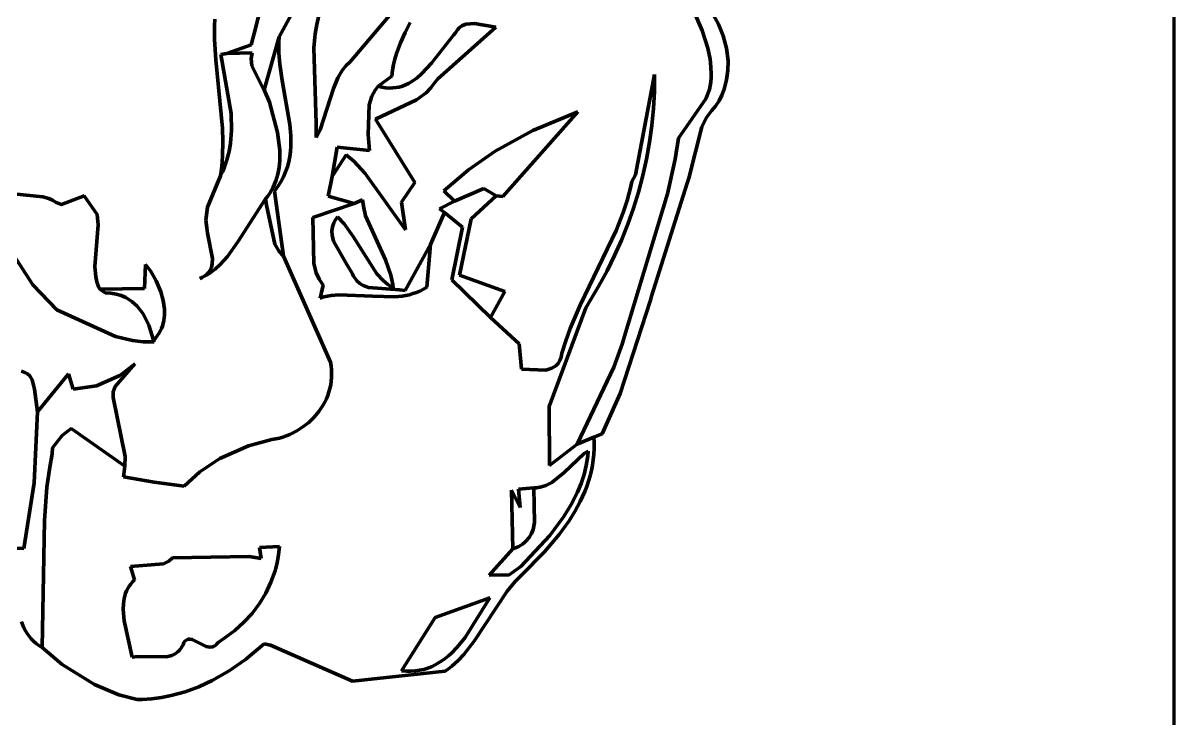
# Model space of a CAD drawing. Header units: millimetres. Extents: x 0 to 8.3, y 0 to 12.4.
# Drawn here: x 6.559 to 8.333, y 10.563 to 11.635 of the extents above; entities that cross this region are included whole.
import ezdxf

# ---------------------------------------------------------------- set-up
doc = ezdxf.new("R2010")
doc.units = ezdxf.units.MM
for name, color, linetype, lineweight in [('color#131313ff', 7, 'CONTINUOUS', 100), ('color#7c7c7cff', 7, 'CONTINUOUS', 100), ('color#c5c5c5ff', 7, 'CONTINUOUS', 100), ('color#ffffffff', 7, 'CONTINUOUS', 100)]:
    doc.layers.add(name, color=color, linetype=linetype, lineweight=lineweight)

msp = doc.modelspace()

# ---------------------------------------------------------------- linework, layer by layer
at = {"layer": 'color#131313ff'}
for p, q in [((7.0634, 11.5756), (7.1986, 11.7341)), ((6.9544, 11.6138), (6.9995, 11.697)), ((7.0154, 11.6468), (7.0121, 11.6327)), ((7.0121, 11.6327), (7.0097, 11.6184)), ((7.1482, 11.6205), (7.1411, 11.6046)), ((7.1563, 11.636), (7.1482, 11.6205)), ((6.9537, 11.5972), (6.9538, 11.6056)), ((6.9538, 11.6056), (6.9544, 11.6138)), ((7.0097, 11.6184), (7.0078, 11.5969)), ((7.1411, 11.6046), (7.1379, 11.5964)), ((6.8643, 11.5868), (6.8738, 11.5882)), ((6.88, 11.4958), (6.8643, 11.5868)), ((6.8738, 11.5882), (6.9125, 11.5892)), ((6.9125, 11.5892), (6.9111, 11.5805)), ((6.9539, 11.5889), (6.9537, 11.5972)), ((6.9552, 11.572), (6.9539, 11.5889)), ((7.0078, 11.5969), (7.0114, 11.4804)), ((7.1351, 11.5881), (7.1326, 11.5797)), ((7.1379, 11.5964), (7.1351, 11.5881)), ((6.9111, 11.5805), (6.912, 11.5694)), ((6.912, 11.5694), (6.9361, 11.5211)), ((6.959, 11.5465), (6.9552, 11.572)), ((7.0513, 11.5621), (7.0569, 11.5691)), ((7.0569, 11.5691), (7.0634, 11.5756)), ((7.1306, 11.5711), (7.1289, 11.5623)), ((7.1326, 11.5797), (7.1306, 11.5711)), ((7.0379, 11.5345), (7.0446, 11.5508)), ((7.0446, 11.5508), (7.0513, 11.5621)), ((7.1277, 11.5533), (7.1066, 11.5379)), ((7.1289, 11.5623), (7.1277, 11.5533)), ((7.5036, 11.4013), (7.5327, 11.5559)), ((7.5327, 11.5559), (7.5325, 11.5297)), ((6.9706, 11.4786), (6.959, 11.5465)), ((7.0176, 11.4704), (7.0379, 11.5345)), ((7.1021, 11.5319), (7.097, 11.5225)), ((7.1066, 11.5379), (7.1021, 11.5319)), ((6.9361, 11.5211), (6.9395, 11.5135)), ((6.9395, 11.5135), (6.9517, 11.4667)), ((7.097, 11.5225), (7.0927, 11.5093)), ((7.5325, 11.5297), (7.5312, 11.5035)), ((6.8807, 11.4695), (6.88, 11.4958)), ((7.0927, 11.5093), (7.0914, 11.4634)), ((7.5312, 11.5035), (7.5287, 11.4774)), ((6.972, 11.4619), (6.9706, 11.4786)), ((7.0114, 11.4804), (7.0112, 11.4586)), ((7.5287, 11.4774), (7.5251, 11.4514)), ((6.8791, 11.45), (6.8807, 11.4695)), ((6.9517, 11.4667), (6.9551, 11.4395)), ((6.9722, 11.4537), (6.972, 11.4619)), ((7.0112, 11.4586), (7.0176, 11.4704)), ((7.0914, 11.4634), (7.0933, 11.4387)), ((6.877, 11.4372), (6.8791, 11.45)), ((6.9715, 11.4374), (6.9721, 11.4455)), ((6.9721, 11.4455), (6.9722, 11.4537)), ((7.0434, 11.4439), (7.0357, 11.399)), ((7.0933, 11.4387), (7.0434, 11.4439)), ((7.5251, 11.4514), (7.5205, 11.4257)), ((6.8695, 11.412), (6.8738, 11.4245)), ((6.8738, 11.4245), (6.877, 11.4372)), ((6.9551, 11.4395), (6.9551, 11.4233)), ((6.9689, 11.4215), (6.9705, 11.4294)), ((6.9705, 11.4294), (6.9715, 11.4374)), ((7.5205, 11.4257), (7.5148, 11.4001)), ((6.8669, 11.4059), (6.8695, 11.412)), ((6.9541, 11.4127), (6.9522, 11.4023)), ((6.9551, 11.4233), (6.9541, 11.4127)), ((6.9642, 11.4059), (6.9669, 11.4136)), ((6.9669, 11.4136), (6.9689, 11.4215)), ((6.844, 11.3514), (6.864, 11.3998)), ((6.864, 11.3998), (6.8669, 11.4059)), ((6.9492, 11.3922), (6.9451, 11.3825)), ((6.9522, 11.4023), (6.9492, 11.3922)), ((6.9522, 11.3834), (6.9569, 11.3907)), ((6.9569, 11.3907), (6.9609, 11.3983)), ((6.9609, 11.3983), (6.9642, 11.4059)), ((7.0357, 11.399), (7.0297, 11.3683)), ((7.4955, 11.3812), (7.4975, 11.391)), ((7.4975, 11.391), (7.5036, 11.4013)), ((7.5148, 11.4001), (7.508, 11.3748)), ((6.5445, 11.3719), (6.5897, 11.3674)), ((6.9398, 11.3732), (6.9367, 11.3687)), ((6.9426, 11.3778), (6.9398, 11.3732)), ((6.9451, 11.3825), (6.9426, 11.3778)), ((6.9468, 11.3761), (6.9522, 11.3834)), ((6.9608, 11.2759), (6.9468, 11.3761)), ((7.4905, 11.362), (7.4931, 11.3715)), ((7.4931, 11.3715), (7.4955, 11.3812)), ((7.508, 11.3748), (7.5002, 11.3498)), ((6.5897, 11.3674), (6.5991, 11.3649)), ((6.5991, 11.3649), (6.605, 11.3623)), ((6.605, 11.3623), (6.6106, 11.3587)), ((6.6106, 11.3587), (6.6187, 11.3558)), ((6.6187, 11.3558), (6.6535, 11.3688)), ((6.6535, 11.3688), (6.6735, 11.3402)), ((6.9332, 11.3643), (6.8907, 11.2983)), ((6.9367, 11.3687), (6.9332, 11.3643)), ((7.0699, 11.3574), (7.0061, 11.3354)), ((7.0297, 11.3683), (7.0699, 11.3574)), ((7.4845, 11.3432), (7.4905, 11.362)), ((6.6735, 11.3402), (6.6751, 11.3243)), ((6.8413, 11.3316), (6.844, 11.3514)), ((7.0061, 11.3354), (7.0075, 11.2647)), ((7.1874, 11.2941), (7.2088, 11.3432)), ((7.2088, 11.3432), (7.2367, 11.3208)), ((7.4738, 11.3157), (7.4845, 11.3432)), ((7.5002, 11.3498), (7.4915, 11.3251)), ((6.5745, 11.2319), (6.5102, 11.3312)), ((6.6751, 11.3243), (6.6702, 11.2599)), ((6.8429, 11.3199), (6.8413, 11.3316)), ((6.8435, 11.3114), (6.8429, 11.3199)), ((7.2367, 11.3208), (7.2204, 11.2395)), ((7.4915, 11.3251), (7.4817, 11.3008)), ((6.8513, 11.2725), (6.8435, 11.3114)), ((7.418, 11.2005), (7.4738, 11.3157)), ((7.4817, 11.3008), (7.4711, 11.2769)), ((6.8907, 11.2983), (6.8745, 11.2755)), ((7.1819, 11.2281), (7.1874, 11.2941)), ((6.8511, 11.2641), (6.8513, 11.2725)), ((6.8745, 11.2755), (6.8635, 11.2633)), ((7.0331, 11.1129), (6.9608, 11.2759)), ((7.0075, 11.2647), (7.0112, 11.2506)), ((7.4711, 11.2769), (7.4595, 11.2534)), ((6.6702, 11.2599), (6.6715, 11.2443)), ((6.8421, 11.2467), (6.8372, 11.244)), ((6.8388, 11.2452), (6.8415, 11.2472)), ((6.8415, 11.2472), (6.8438, 11.2494)), ((6.8467, 11.2496), (6.8421, 11.2467)), ((6.8438, 11.2494), (6.8458, 11.2516)), ((6.8458, 11.2516), (6.8475, 11.2539)), ((6.8555, 11.256), (6.8467, 11.2496)), ((6.8475, 11.2539), (6.8498, 11.2588)), ((6.8498, 11.2588), (6.8511, 11.2641)), ((6.8635, 11.2633), (6.8555, 11.256)), ((7.0112, 11.2506), (7.0157, 11.2406)), ((7.4595, 11.2534), (7.447, 11.2303)), ((6.6114, 11.1934), (6.5745, 11.2319)), ((6.6715, 11.2443), (6.6733, 11.2366)), ((6.6733, 11.2366), (6.676, 11.229)), ((6.676, 11.229), (6.6777, 11.2252)), ((6.8372, 11.244), (6.8321, 11.2416)), ((6.8321, 11.2416), (6.8357, 11.2434)), ((6.8357, 11.2434), (6.8388, 11.2452)), ((7.0157, 11.2406), (7.0198, 11.2343)), ((7.0222, 11.2312), (7.0175, 11.2116)), ((7.0198, 11.2343), (7.0222, 11.2312)), ((7.2204, 11.2395), (7.2799, 11.1816)), ((7.447, 11.2303), (7.4336, 11.2078)), ((6.6777, 11.2252), (6.6861, 11.2197)), ((6.6861, 11.2197), (6.695, 11.2191)), ((6.695, 11.2191), (6.7032, 11.2176)), ((6.7032, 11.2176), (6.7108, 11.2153)), ((6.7108, 11.2153), (6.7178, 11.2122)), ((6.7178, 11.2122), (6.7272, 11.2063)), ((7.0175, 11.2116), (7.0231, 11.2132)), ((7.0231, 11.2132), (7.0345, 11.2155)), ((7.0345, 11.2155), (7.046, 11.2167)), ((7.046, 11.2167), (7.0981, 11.2145)), ((7.0981, 11.2145), (7.1325, 11.2136)), ((7.1325, 11.2136), (7.1437, 11.2146)), ((7.1437, 11.2146), (7.1549, 11.2167)), ((7.1549, 11.2167), (7.1604, 11.2183)), ((7.1604, 11.2183), (7.1658, 11.2201)), ((7.1658, 11.2201), (7.1712, 11.2224)), ((7.1712, 11.2224), (7.1766, 11.225)), ((7.1766, 11.225), (7.1819, 11.2281)), ((6.7272, 11.2063), (6.7354, 11.199)), ((6.7354, 11.199), (6.7446, 11.1873)), ((7.4266, 11.1967), (7.3701, 11.0444)), ((7.4025, 11.1644), (7.418, 11.2005)), ((7.4336, 11.2078), (7.4266, 11.1967)), ((6.7017, 11.1524), (6.6114, 11.1934)), ((6.7446, 11.1873), (6.7534, 11.17)), ((7.2799, 11.1816), (7.3243, 11.1409)), ((6.7534, 11.17), (6.7605, 11.1465)), ((7.3958, 11.1458), (7.4025, 11.1644)), ((6.7283, 11.146), (6.7017, 11.1524)), ((6.7447, 11.1441), (6.7283, 11.146)), ((6.7614, 11.1439), (6.7447, 11.1441)), ((6.7605, 11.1465), (6.7614, 11.1439)), ((7.3243, 11.1409), (7.3276, 11.1021)), ((7.3901, 11.1269), (7.3958, 11.1458)), ((7.3888, 11.1206), (7.3895, 11.1236)), ((7.3895, 11.1236), (7.3901, 11.1269)), ((7.0342, 11.1069), (7.0331, 11.1129)), ((7.0348, 11.101), (7.0342, 11.1069)), ((7.3745, 11.1035), (7.3806, 11.1074)), ((7.3806, 11.1074), (7.384, 11.1109)), ((7.384, 11.1109), (7.3867, 11.1153)), ((7.3867, 11.1153), (7.3888, 11.1206)), ((6.5569, 11.0987), (6.5597, 11.098)), ((6.5597, 11.098), (6.5622, 11.0971)), ((6.5622, 11.0971), (6.5665, 11.0946)), ((6.5665, 11.0946), (6.5699, 11.0915)), ((6.5699, 11.0915), (6.5736, 11.0857)), ((7.0345, 11.0836), (7.035, 11.0893)), ((7.0351, 11.0951), (7.0348, 11.101)), ((7.035, 11.0893), (7.0351, 11.0951)), ((7.3276, 11.1021), (7.365, 11.1005)), ((7.365, 11.1005), (7.3745, 11.1035)), ((6.5736, 11.0857), (6.5773, 11.0714)), ((6.5773, 11.0714), (6.5818, 11.0362)), ((7.0309, 11.0669), (7.0324, 11.0724)), ((7.0324, 11.0724), (7.0336, 11.0779)), ((7.0336, 11.0779), (7.0345, 11.0836)), ((7.0244, 11.0512), (7.0269, 11.0563)), ((7.0269, 11.0563), (7.029, 11.0615)), ((7.029, 11.0615), (7.0309, 11.0669)), ((6.5818, 11.0362), (6.5765, 10.9268)), ((7.0081, 11.0281), (7.0154, 11.0368)), ((7.0154, 11.0368), (7.0217, 11.0463)), ((7.0217, 11.0463), (7.0244, 11.0512)), ((7.3701, 11.0444), (7.371, 10.9535)), ((6.9909, 11.013), (6.9999, 11.0201)), ((6.9999, 11.0201), (7.0081, 11.0281)), ((6.6051, 10.9808), (6.6195, 10.9998)), ((6.6195, 10.9998), (6.6338, 11.0105)), ((6.6338, 11.0105), (6.7161, 10.9526)), ((6.9601, 10.9975), (6.9709, 11.0016)), ((6.9709, 11.0016), (6.9812, 11.0068)), ((6.9812, 11.0068), (6.9909, 11.013)), ((6.6045, 10.9714), (6.6051, 10.9808)), ((6.8628, 10.9645), (6.9068, 10.9838)), ((6.9068, 10.9838), (6.9431, 10.9937)), ((6.9431, 10.9937), (6.9489, 10.9946)), ((6.9489, 10.9946), (6.9545, 10.9959)), ((6.9545, 10.9959), (6.9601, 10.9975)), ((7.371, 10.9535), (7.4133, 10.9866)), ((7.4133, 10.9866), (7.4393, 10.9973)), ((7.4393, 10.9973), (7.4398, 10.9885)), ((7.4398, 10.9885), (7.4398, 10.9797)), ((6.6006, 10.9511), (6.6045, 10.9714)), ((6.8317, 10.9439), (6.8628, 10.9645)), ((7.4245, 10.9719), (7.3934, 10.9428)), ((7.4307, 10.9755), (7.4245, 10.9719)), ((7.4276, 10.9538), (7.4299, 10.9682)), ((7.4299, 10.9682), (7.4307, 10.9755)), ((7.4393, 10.9711), (7.4384, 10.9625)), ((7.4398, 10.9797), (7.4393, 10.9711)), ((6.5963, 10.9204), (6.6006, 10.9511)), ((6.7161, 10.9526), (6.7145, 10.9362)), ((7.4241, 10.9397), (7.4276, 10.9538)), ((7.4355, 10.9457), (7.4334, 10.9375)), ((7.4371, 10.9541), (7.4355, 10.9457)), ((7.4384, 10.9625), (7.4371, 10.9541)), ((6.7145, 10.9362), (6.7617, 10.9282)), ((6.7617, 10.9282), (6.8079, 10.922)), ((6.8079, 10.922), (6.8317, 10.9439)), ((7.3934, 10.9428), (7.3746, 10.9273)), ((7.4197, 10.9261), (7.4241, 10.9397)), ((7.431, 10.9294), (7.4283, 10.9214)), ((7.4334, 10.9375), (7.431, 10.9294)), ((6.5765, 10.9268), (6.5605, 10.8257)), ((6.5924, 10.869), (6.5963, 10.9204)), ((7.3256, 10.8888), (7.3124, 10.9158)), ((7.3124, 10.9158), (7.3143, 10.8251)), ((7.3468, 10.9194), (7.3232, 10.9174)), ((7.3232, 10.9174), (7.3256, 10.8888)), ((7.3508, 10.9195), (7.3468, 10.9194)), ((7.3584, 10.9207), (7.3508, 10.9195)), ((7.3653, 10.9227), (7.3584, 10.9207)), ((7.3746, 10.9273), (7.3653, 10.9227)), ((7.4045, 10.8934), (7.4142, 10.9127)), ((7.4142, 10.9127), (7.4197, 10.9261)), ((7.4252, 10.9135), (7.4182, 10.898)), ((7.4283, 10.9214), (7.4252, 10.9135)), ((7.3931, 10.8749), (7.4045, 10.8934)), ((7.4182, 10.898), (7.4101, 10.8829)), ((7.3713, 10.8457), (7.3931, 10.8749)), ((7.4101, 10.8829), (7.401, 10.8683)), ((6.5887, 10.6732), (6.5924, 10.869)), ((7.401, 10.8683), (7.3858, 10.8472)), ((7.3265, 10.7983), (7.3713, 10.8457)), ((7.3858, 10.8472), (7.3634, 10.8206)), ((6.5605, 10.8257), (6.5105, 10.8282)), ((6.9547, 10.8289), (6.924, 10.8275)), ((6.924, 10.8275), (6.9265, 10.8104)), ((6.9532, 10.8161), (6.9547, 10.8289)), ((7.3143, 10.8251), (7.2781, 10.7849)), ((6.7842, 10.8063), (6.7761, 10.802)), ((6.7896, 10.8113), (6.7842, 10.8063)), ((6.9078, 10.8135), (6.7896, 10.8113)), ((6.9265, 10.8104), (6.9078, 10.8135)), ((6.9478, 10.7914), (6.9509, 10.8036)), ((6.9509, 10.8036), (6.9532, 10.8161)), ((7.3634, 10.8206), (7.3273, 10.7842)), ((6.7761, 10.802), (6.725, 10.798)), ((6.725, 10.798), (6.7314, 10.7774)), ((6.9415, 10.7737), (6.9478, 10.7914)), ((7.3087, 10.7854), (7.3265, 10.7983)), ((6.723, 10.7678), (6.7209, 10.7642)), ((6.7254, 10.7711), (6.723, 10.7678)), ((6.7282, 10.7743), (6.7254, 10.7711)), ((6.7314, 10.7774), (6.7282, 10.7743)), ((6.9335, 10.7568), (6.9415, 10.7737)), ((7.2781, 10.7849), (7.3087, 10.7854)), ((7.3181, 10.7749), (7.3055, 10.7599)), ((7.3273, 10.7842), (7.3181, 10.7749)), ((6.7176, 10.7568), (6.7154, 10.7489)), ((6.7191, 10.7606), (6.7176, 10.7568)), ((6.7209, 10.7642), (6.7191, 10.7606)), ((6.9238, 10.7409), (6.9335, 10.7568)), ((7.3055, 10.7599), (7.2549, 10.6831)), ((6.7142, 10.7407), (6.7139, 10.7321)), ((6.7154, 10.7489), (6.7142, 10.7407)), ((6.9126, 10.7259), (6.9238, 10.7409)), ((7.279, 10.7496), (7.1948, 10.7197)), ((7.2407, 10.6889), (7.279, 10.7496)), ((6.7139, 10.7321), (6.7153, 10.7144)), ((6.8999, 10.7121), (6.9126, 10.7259)), ((7.1948, 10.7197), (7.1428, 10.6373)), ((6.7153, 10.7144), (6.7277, 10.6586)), ((6.8707, 10.688), (6.8859, 10.6994)), ((6.8859, 10.6994), (6.8999, 10.7121)), ((6.8061, 10.6776), (6.8075, 10.6811)), ((6.8075, 10.6811), (6.8089, 10.6829)), ((6.8089, 10.6829), (6.8103, 10.6843)), ((6.8103, 10.6843), (6.8118, 10.6853)), ((6.8118, 10.6853), (6.8134, 10.686)), ((6.8134, 10.686), (6.8167, 10.6864)), ((6.8167, 10.6864), (6.8202, 10.6857)), ((6.8202, 10.6857), (6.8417, 10.6751)), ((6.8583, 10.6789), (6.86, 10.6811)), ((6.86, 10.6811), (6.8707, 10.688)), ((6.931, 10.6791), (6.9022, 10.6547)), ((6.941, 10.6767), (6.931, 10.6791)), ((7.2285, 10.6738), (7.2407, 10.6889)), ((7.2549, 10.6831), (7.239, 10.6627)), ((6.62, 10.6472), (6.5887, 10.6732)), ((6.7888, 10.6612), (6.7939, 10.6637)), ((6.7939, 10.6637), (6.7986, 10.6672)), ((6.7986, 10.6672), (6.8007, 10.6693)), ((6.8007, 10.6693), (6.8026, 10.6718)), ((6.8026, 10.6718), (6.8044, 10.6745)), ((6.8044, 10.6745), (6.8061, 10.6776)), ((6.8417, 10.6751), (6.8475, 10.6738)), ((6.8475, 10.6738), (6.8513, 10.6741)), ((6.8513, 10.6741), (6.8531, 10.6747)), ((6.8531, 10.6747), (6.8549, 10.6757)), ((6.8549, 10.6757), (6.8567, 10.6771)), ((6.8567, 10.6771), (6.8583, 10.6789)), ((7.0671, 10.6214), (6.941, 10.6767)), ((7.215, 10.6604), (7.2196, 10.6646)), ((7.2196, 10.6646), (7.2285, 10.6738)), ((7.239, 10.6627), (7.2301, 10.6533)), ((6.6694, 10.6163), (6.62, 10.6472)), ((6.7277, 10.6586), (6.7366, 10.6593)), ((6.7366, 10.6593), (6.7804, 10.659)), ((6.7804, 10.659), (6.7888, 10.6612)), ((6.9022, 10.6547), (6.8773, 10.6374)), ((7.1831, 10.6416), (7.1889, 10.6438)), ((7.1889, 10.6438), (7.1945, 10.6465)), ((7.1945, 10.6465), (7.1999, 10.6495)), ((7.1999, 10.6495), (7.2051, 10.6528)), ((7.2051, 10.6528), (7.2101, 10.6565)), ((7.2101, 10.6565), (7.215, 10.6604)), ((7.2205, 10.6446), (7.2154, 10.6405)), ((7.2301, 10.6533), (7.2205, 10.6446)), ((6.8773, 10.6374), (6.8511, 10.6225)), ((7.2101, 10.6367), (7.0671, 10.6214)), ((7.1428, 10.6373), (7.1502, 10.6368)), ((7.1502, 10.6368), (7.1573, 10.6368)), ((7.1573, 10.6368), (7.1641, 10.6373)), ((7.1641, 10.6373), (7.1707, 10.6383)), ((7.1707, 10.6383), (7.177, 10.6397)), ((7.177, 10.6397), (7.1831, 10.6416)), ((7.2154, 10.6405), (7.2101, 10.6367)), ((6.7069, 10.6006), (6.6694, 10.6163)), ((6.8306, 10.613), (6.8095, 10.6052)), ((6.8511, 10.6225), (6.8306, 10.613)), ((6.7351, 10.5931), (6.7069, 10.6006)), ((6.7428, 10.5932), (6.7351, 10.5931)), ((6.758, 10.5943), (6.7428, 10.5932)), ((6.773, 10.5963), (6.758, 10.5943)), ((6.7877, 10.5992), (6.773, 10.5963)), ((6.8095, 10.6052), (6.7877, 10.5992))]:
    msp.add_line(p, q, dxfattribs=at)
at = {"layer": 'color#7c7c7cff'}
for p, q in [((7.606, 11.6238), (7.569, 11.7097)), ((7.6, 11.69), (7.6311, 11.6334)), ((7.288, 11.6288), (7.1981, 11.5487)), ((7.2228, 11.6162), (7.2261, 11.6199)), ((7.2261, 11.6199), (7.2289, 11.6246)), ((7.2289, 11.6246), (7.2321, 11.6282)), ((7.2321, 11.6282), (7.2357, 11.6309)), ((7.2357, 11.6309), (7.2417, 11.6334)), ((7.2417, 11.6334), (7.2551, 11.6343)), ((7.2551, 11.6343), (7.288, 11.6288)), ((7.6151, 11.5964), (7.606, 11.6238)), ((7.6311, 11.6334), (7.6386, 11.6156)), ((7.1889, 11.5734), (7.2228, 11.6162)), ((7.6386, 11.6156), (7.6436, 11.5965)), ((7.6186, 11.5794), (7.6151, 11.5964)), ((7.6436, 11.5965), (7.646, 11.5768)), ((7.1741, 11.5574), (7.1889, 11.5734)), ((7.6197, 11.5679), (7.6186, 11.5794)), ((7.6198, 11.556), (7.6197, 11.5679)), ((7.646, 11.5768), (7.6458, 11.562)), ((7.1578, 11.5445), (7.1662, 11.5504)), ((7.1662, 11.5504), (7.1741, 11.5574)), ((7.1981, 11.5487), (7.1926, 11.5416)), ((7.6195, 11.544), (7.6199, 11.5519)), ((7.6199, 11.5519), (7.6198, 11.556)), ((7.6458, 11.562), (7.6439, 11.5474)), ((7.097, 11.5225), (7.1021, 11.5319)), ((7.1021, 11.5319), (7.1066, 11.5379)), ((7.1066, 11.5379), (7.1125, 11.5364)), ((7.1125, 11.5364), (7.1183, 11.5354)), ((7.1183, 11.5354), (7.1238, 11.535)), ((7.1238, 11.535), (7.1292, 11.5351)), ((7.1292, 11.5351), (7.1343, 11.5356)), ((7.1343, 11.5356), (7.1393, 11.5366)), ((7.1393, 11.5366), (7.1442, 11.538)), ((7.1442, 11.538), (7.1488, 11.5398)), ((7.1488, 11.5398), (7.1534, 11.542)), ((7.1534, 11.542), (7.1578, 11.5445)), ((7.1881, 11.5355), (7.1806, 11.5275)), ((7.1926, 11.5416), (7.1881, 11.5355)), ((7.612, 11.5184), (7.6173, 11.5327)), ((7.6173, 11.5327), (7.6195, 11.544)), ((7.6402, 11.5332), (7.6366, 11.5242)), ((7.6439, 11.5474), (7.6402, 11.5332)), ((7.0927, 11.5093), (7.097, 11.5225)), ((7.1659, 11.517), (7.1025, 11.4872)), ((7.1806, 11.5275), (7.1659, 11.517)), ((7.5695, 11.458), (7.612, 11.5184)), ((7.6322, 11.5155), (7.6268, 11.5073)), ((7.6366, 11.5242), (7.6322, 11.5155)), ((7.0914, 11.4634), (7.0927, 11.5093)), ((7.6206, 11.4997), (7.613, 11.4897)), ((7.6268, 11.5073), (7.6206, 11.4997)), ((7.1025, 11.4872), (7.1635, 11.3895)), ((7.613, 11.4897), (7.6054, 11.4754)), ((7.0933, 11.4387), (7.0914, 11.4634)), ((7.6054, 11.4754), (7.5854, 11.3963)), ((7.0357, 11.399), (7.0434, 11.4439)), ((7.0434, 11.4439), (7.0933, 11.4387)), ((7.5644, 11.4256), (7.5695, 11.458)), ((7.0577, 11.4321), (7.0357, 11.399)), ((7.0695, 11.4222), (7.0577, 11.4321)), ((7.5525, 11.3723), (7.5644, 11.4256)), ((7.0867, 11.4036), (7.0695, 11.4222)), ((7.1491, 11.3167), (7.0867, 11.4036)), ((7.1635, 11.3895), (7.1425, 11.3593)), ((7.583, 11.3885), (7.528, 11.2147)), ((7.5854, 11.3963), (7.583, 11.3885)), ((7.2246, 11.3607), (7.2694, 11.3804)), ((7.2694, 11.3804), (7.2887, 11.369)), ((7.4862, 11.1526), (7.5525, 11.3723)), ((7.1425, 11.3593), (7.1491, 11.3167)), ((7.2015, 11.3491), (7.2246, 11.3607)), ((7.2887, 11.369), (7.2499, 11.3336)), ((7.2088, 11.3432), (7.2015, 11.3491)), ((7.2367, 11.3208), (7.2088, 11.3432)), ((7.2204, 11.2395), (7.2367, 11.3208)), ((7.2499, 11.3336), (7.2323, 11.2466)), ((6.7466, 11.2264), (6.7481, 11.2632)), ((6.7481, 11.2632), (6.7558, 11.2533)), ((6.7558, 11.2533), (6.7648, 11.2379)), ((7.2323, 11.2466), (7.3019, 11.2215)), ((6.7648, 11.2379), (6.7719, 11.2209)), ((7.2799, 11.1816), (7.2204, 11.2395)), ((6.6777, 11.2252), (6.7466, 11.2264)), ((6.6861, 11.2197), (6.6777, 11.2252)), ((6.695, 11.2191), (6.6861, 11.2197)), ((6.7032, 11.2176), (6.695, 11.2191)), ((6.7108, 11.2153), (6.7032, 11.2176)), ((6.7178, 11.2122), (6.7108, 11.2153)), ((6.7272, 11.2063), (6.7178, 11.2122)), ((6.7719, 11.2209), (6.7755, 11.2076)), ((7.3019, 11.2215), (7.2799, 11.1816)), ((7.528, 11.2147), (7.5266, 11.2083)), ((6.7354, 11.199), (6.7272, 11.2063)), ((6.7446, 11.1873), (6.7354, 11.199)), ((6.7755, 11.2076), (6.7773, 11.1942)), ((6.7773, 11.1942), (6.7773, 11.1854)), ((7.5266, 11.2083), (7.4799, 11.0647)), ((6.7534, 11.17), (6.7446, 11.1873)), ((6.7763, 11.1768), (6.7742, 11.1685)), ((6.7773, 11.1854), (6.7763, 11.1768)), ((6.7605, 11.1465), (6.7534, 11.17)), ((6.771, 11.1606), (6.7688, 11.1569)), ((6.7728, 11.1645), (6.771, 11.1606)), ((6.7742, 11.1685), (6.7728, 11.1645)), ((6.7636, 11.1498), (6.7605, 11.1465)), ((6.7664, 11.1533), (6.7636, 11.1498)), ((6.7688, 11.1569), (6.7664, 11.1533)), ((7.4699, 11.1052), (7.4829, 11.1404)), ((7.4829, 11.1404), (7.4862, 11.1526)), ((6.7318, 11.1102), (6.7013, 11.0753)), ((6.7086, 11.0922), (6.7318, 11.1102)), ((7.4133, 10.9866), (7.4699, 11.1052)), ((6.5818, 11.0362), (6.6297, 11.095)), ((6.6297, 11.095), (6.6365, 11.0713)), ((6.6726, 11.0762), (6.7086, 11.0922)), ((6.6365, 11.0713), (6.6726, 11.0762)), ((6.7013, 11.0753), (6.6986, 11.0672)), ((6.6986, 11.0672), (6.6982, 11.0606)), ((6.6982, 11.0606), (6.6984, 11.0582)), ((6.6984, 11.0582), (6.7171, 10.9677)), ((7.4799, 11.0647), (7.4522, 11.0026)), ((6.5765, 10.9268), (6.5818, 11.0362)), ((6.6195, 10.9998), (6.6051, 10.9808)), ((6.6338, 11.0105), (6.6195, 10.9998)), ((6.7161, 10.9526), (6.6338, 11.0105)), ((7.4522, 11.0026), (7.4393, 10.9973)), ((6.6051, 10.9808), (6.6045, 10.9714)), ((7.4393, 10.9973), (7.4133, 10.9866)), ((6.6045, 10.9714), (6.6006, 10.9511)), ((6.7171, 10.9677), (6.7161, 10.9526)), ((6.6006, 10.9511), (6.5963, 10.9204)), ((6.5605, 10.8257), (6.5765, 10.9268)), ((6.5963, 10.9204), (6.5924, 10.869)), ((6.5924, 10.869), (6.5887, 10.6732)), ((6.5105, 10.8282), (6.5605, 10.8257)), ((6.5609, 10.7035), (6.5572, 10.7127)), ((6.5632, 10.6991), (6.5609, 10.7035)), ((6.5658, 10.6949), (6.5632, 10.6991)), ((6.5687, 10.6908), (6.5658, 10.6949)), ((6.572, 10.6869), (6.5687, 10.6908)), ((6.5756, 10.6832), (6.572, 10.6869)), ((6.5795, 10.6797), (6.5756, 10.6832)), ((6.5839, 10.6763), (6.5795, 10.6797)), ((6.5887, 10.6732), (6.5839, 10.6763))]:
    msp.add_line(p, q, dxfattribs=at)
at = {"layer": 'color#c5c5c5ff'}
for p, q in [((6.9488, 11.7498), (6.9181, 11.6289)), ((6.8547, 11.6306), (6.8551, 11.641)), ((6.8546, 11.6097), (6.8547, 11.6306)), ((6.9181, 11.6289), (6.9109, 11.6014)), ((6.8564, 11.5783), (6.8546, 11.6097)), ((6.9312, 11.5323), (6.9544, 11.6138)), ((6.9538, 11.6056), (6.9537, 11.5972)), ((6.9544, 11.6138), (6.9538, 11.6056)), ((6.8738, 11.5882), (6.8643, 11.5868)), ((6.8643, 11.5868), (6.88, 11.4958)), ((6.9109, 11.6014), (6.8738, 11.5882)), ((6.9537, 11.5972), (6.9539, 11.5889)), ((6.9539, 11.5889), (6.9552, 11.572)), ((6.8667, 11.4733), (6.8564, 11.5783)), ((6.9552, 11.572), (6.959, 11.5465)), ((6.9395, 11.5135), (6.9312, 11.5323)), ((6.959, 11.5465), (6.9706, 11.4786)), ((6.9517, 11.4667), (6.9395, 11.5135)), ((6.88, 11.4958), (6.8807, 11.4695)), ((7.4143, 11.4985), (7.2989, 11.3682)), ((7.3451, 11.4698), (7.4143, 11.4985)), ((6.9706, 11.4786), (6.972, 11.4619)), ((6.8675, 11.4523), (6.8667, 11.4733)), ((6.8807, 11.4695), (6.8791, 11.45)), ((6.9551, 11.4395), (6.9517, 11.4667)), ((6.972, 11.4619), (6.9722, 11.4537)), ((7.2869, 11.4377), (7.3451, 11.4698)), ((6.8671, 11.4313), (6.8675, 11.4523)), ((6.8791, 11.45), (6.877, 11.4372)), ((6.9721, 11.4455), (6.9715, 11.4374)), ((6.9722, 11.4537), (6.9721, 11.4455)), ((6.8665, 11.4208), (6.8671, 11.4313)), ((6.8738, 11.4245), (6.8695, 11.412)), ((6.877, 11.4372), (6.8738, 11.4245)), ((6.9551, 11.4233), (6.9551, 11.4395)), ((6.9705, 11.4294), (6.9689, 11.4215)), ((6.9715, 11.4374), (6.9705, 11.4294)), ((7.246, 11.4092), (7.2869, 11.4377)), ((6.864, 11.3998), (6.8654, 11.4103)), ((6.8654, 11.4103), (6.8665, 11.4208)), ((6.8695, 11.412), (6.8669, 11.4059)), ((6.9522, 11.4023), (6.9541, 11.4127)), ((6.9541, 11.4127), (6.9551, 11.4233)), ((6.9669, 11.4136), (6.9642, 11.4059)), ((6.9689, 11.4215), (6.9669, 11.4136)), ((7.2078, 11.3769), (7.246, 11.4092)), ((6.8669, 11.4059), (6.864, 11.3998)), ((6.9451, 11.3825), (6.9492, 11.3922)), ((6.9492, 11.3922), (6.9522, 11.4023)), ((6.9569, 11.3907), (6.9522, 11.3834)), ((6.9609, 11.3983), (6.9569, 11.3907)), ((6.9642, 11.4059), (6.9609, 11.3983)), ((6.9367, 11.3687), (6.9398, 11.3732)), ((6.9398, 11.3732), (6.9426, 11.3778)), ((6.9426, 11.3778), (6.9451, 11.3825)), ((6.9522, 11.3834), (6.9468, 11.3761)), ((6.9468, 11.3761), (6.9608, 11.2759)), ((7.2246, 11.3607), (7.2078, 11.3769)), ((7.2694, 11.3804), (7.2246, 11.3607)), ((7.2887, 11.369), (7.2694, 11.3804)), ((6.9332, 11.3643), (6.9367, 11.3687)), ((6.9347, 11.3548), (6.9332, 11.3643)), ((6.9474, 11.2944), (6.9347, 11.3548)), ((7.0061, 11.3354), (7.0699, 11.3574)), ((7.0699, 11.3574), (7.0828, 11.3629)), ((7.0828, 11.3629), (7.084, 11.3529)), ((7.2989, 11.3682), (7.2887, 11.369)), ((7.0075, 11.2647), (7.0061, 11.3354)), ((7.0442, 11.3365), (7.0419, 11.3334)), ((7.0542, 11.326), (7.0442, 11.3365)), ((7.084, 11.3529), (7.0875, 11.3383)), ((7.0875, 11.3383), (7.1179, 11.2702)), ((7.0364, 11.321), (7.0356, 11.3147)), ((7.0373, 11.3241), (7.0364, 11.321)), ((7.0384, 11.3272), (7.0373, 11.3241)), ((7.04, 11.3303), (7.0384, 11.3272)), ((7.0419, 11.3334), (7.04, 11.3303)), ((7.0683, 11.3063), (7.0542, 11.326)), ((7.0356, 11.3147), (7.036, 11.3085)), ((7.036, 11.3085), (7.0382, 11.2992)), ((7.1045, 11.249), (7.0683, 11.3063)), ((6.9541, 11.2834), (6.9474, 11.2944)), ((6.9608, 11.2759), (6.9541, 11.2834)), ((7.0382, 11.2992), (7.0586, 11.263)), ((7.1484, 11.2233), (7.1874, 11.2941)), ((7.1874, 11.2941), (7.1819, 11.2281)), ((7.0112, 11.2506), (7.0075, 11.2647)), ((7.1179, 11.2702), (7.1262, 11.2469)), ((7.0157, 11.2406), (7.0112, 11.2506)), ((7.0586, 11.263), (7.067, 11.249)), ((7.067, 11.249), (7.0685, 11.2459)), ((7.1143, 11.2387), (7.1045, 11.249)), ((7.1262, 11.2469), (7.1292, 11.2322)), ((7.0198, 11.2343), (7.0157, 11.2406)), ((7.0175, 11.2116), (7.0222, 11.2312)), ((7.0222, 11.2312), (7.0198, 11.2343)), ((7.0685, 11.2459), (7.0702, 11.243)), ((7.0702, 11.243), (7.0741, 11.238)), ((7.0741, 11.238), (7.0786, 11.2341)), ((7.0786, 11.2341), (7.0836, 11.2309)), ((7.0836, 11.2309), (7.0919, 11.2277)), ((7.1216, 11.2325), (7.1143, 11.2387)), ((7.1298, 11.2271), (7.1216, 11.2325)), ((7.1292, 11.2322), (7.1298, 11.2271)), ((7.0231, 11.2132), (7.0175, 11.2116)), ((7.0345, 11.2155), (7.0231, 11.2132)), ((7.046, 11.2167), (7.0345, 11.2155)), ((7.0981, 11.2145), (7.046, 11.2167)), ((7.0919, 11.2277), (7.1395, 11.2241)), ((7.1325, 11.2136), (7.0981, 11.2145)), ((7.1437, 11.2146), (7.1325, 11.2136)), ((7.1395, 11.2241), (7.1484, 11.2233)), ((7.1549, 11.2167), (7.1437, 11.2146)), ((7.1604, 11.2183), (7.1549, 11.2167)), ((7.1658, 11.2201), (7.1604, 11.2183)), ((7.1712, 11.2224), (7.1658, 11.2201)), ((7.1766, 11.225), (7.1712, 11.2224)), ((7.1819, 11.2281), (7.1766, 11.225)), ((7.3124, 10.9158), (7.3256, 10.8888)), ((7.3143, 10.8251), (7.3124, 10.9158)), ((7.3232, 10.9174), (7.3468, 10.9194)), ((7.3256, 10.8888), (7.3232, 10.9174)), ((7.3468, 10.9194), (7.3479, 10.8657)), ((7.3479, 10.8657), (7.3455, 10.8553)), ((7.3394, 10.8429), (7.3349, 10.8375)), ((7.3429, 10.8489), (7.3394, 10.8429)), ((7.3455, 10.8553), (7.3429, 10.8489)), ((7.3185, 10.8267), (7.3143, 10.8251)), ((7.3225, 10.8285), (7.3185, 10.8267)), ((7.326, 10.8305), (7.3225, 10.8285)), ((7.3293, 10.8327), (7.326, 10.8305)), ((7.3322, 10.835), (7.3293, 10.8327)), ((7.3349, 10.8375), (7.3322, 10.835))]:
    msp.add_line(p, q, dxfattribs=at)
at = {"layer": 'color#ffffffff'}
for p, q in [((8.3333, 12.3611), (8.3333, 0)), ((6.9181, 11.6289), (6.9488, 11.7498)), ((7.1986, 11.7341), (7.0634, 11.5756)), ((7.569, 11.7097), (7.606, 11.6238)), ((6.9995, 11.697), (6.9544, 11.6138)), ((7.6311, 11.6334), (7.6, 11.69)), ((6.8551, 11.641), (6.8547, 11.6306)), ((7.0121, 11.6327), (7.0154, 11.6468)), ((6.8547, 11.6306), (6.8546, 11.6097)), ((6.9109, 11.6014), (6.9181, 11.6289)), ((7.0097, 11.6184), (7.0121, 11.6327)), ((7.1411, 11.6046), (7.1482, 11.6205)), ((7.1482, 11.6205), (7.1563, 11.636)), ((7.1981, 11.5487), (7.288, 11.6288)), ((7.2261, 11.6199), (7.2228, 11.6162)), ((7.2289, 11.6246), (7.2261, 11.6199)), ((7.2321, 11.6282), (7.2289, 11.6246)), ((7.2357, 11.6309), (7.2321, 11.6282)), ((7.2417, 11.6334), (7.2357, 11.6309)), ((7.2551, 11.6343), (7.2417, 11.6334)), ((7.288, 11.6288), (7.2551, 11.6343)), ((7.606, 11.6238), (7.6151, 11.5964)), ((7.6386, 11.6156), (7.6311, 11.6334)), ((6.8546, 11.6097), (6.8564, 11.5783)), ((6.9544, 11.6138), (6.9312, 11.5323)), ((7.0078, 11.5969), (7.0097, 11.6184)), ((7.1379, 11.5964), (7.1411, 11.6046)), ((7.2228, 11.6162), (7.1889, 11.5734)), ((7.6436, 11.5965), (7.6386, 11.6156)), ((6.8738, 11.5882), (6.9109, 11.6014)), ((6.9125, 11.5892), (6.8738, 11.5882)), ((6.9111, 11.5805), (6.9125, 11.5892)), ((7.0114, 11.4804), (7.0078, 11.5969)), ((7.1326, 11.5797), (7.1351, 11.5881)), ((7.1351, 11.5881), (7.1379, 11.5964)), ((7.6151, 11.5964), (7.6186, 11.5794)), ((7.646, 11.5768), (7.6436, 11.5965)), ((6.8564, 11.5783), (6.8667, 11.4733)), ((6.912, 11.5694), (6.9111, 11.5805)), ((6.9361, 11.5211), (6.912, 11.5694)), ((7.0569, 11.5691), (7.0513, 11.5621)), ((7.0634, 11.5756), (7.0569, 11.5691)), ((7.1289, 11.5623), (7.1306, 11.5711)), ((7.1306, 11.5711), (7.1326, 11.5797)), ((7.1889, 11.5734), (7.1741, 11.5574)), ((7.6186, 11.5794), (7.6197, 11.5679)), ((7.6197, 11.5679), (7.6198, 11.556)), ((7.6458, 11.562), (7.646, 11.5768)), ((7.0446, 11.5508), (7.0379, 11.5345)), ((7.0513, 11.5621), (7.0446, 11.5508)), ((7.1066, 11.5379), (7.1277, 11.5533)), ((7.1277, 11.5533), (7.1289, 11.5623)), ((7.1662, 11.5504), (7.1578, 11.5445)), ((7.1741, 11.5574), (7.1662, 11.5504)), ((7.1926, 11.5416), (7.1981, 11.5487)), ((7.5327, 11.5559), (7.5036, 11.4013)), ((7.5325, 11.5297), (7.5327, 11.5559)), ((7.6199, 11.5519), (7.6195, 11.544)), ((7.6198, 11.556), (7.6199, 11.5519)), ((7.6439, 11.5474), (7.6458, 11.562)), ((6.9312, 11.5323), (6.9395, 11.5135)), ((7.0379, 11.5345), (7.0176, 11.4704)), ((7.1125, 11.5364), (7.1066, 11.5379)), ((7.1183, 11.5354), (7.1125, 11.5364)), ((7.1238, 11.535), (7.1183, 11.5354)), ((7.1292, 11.5351), (7.1238, 11.535)), ((7.1343, 11.5356), (7.1292, 11.5351)), ((7.1393, 11.5366), (7.1343, 11.5356)), ((7.1442, 11.538), (7.1393, 11.5366)), ((7.1488, 11.5398), (7.1442, 11.538)), ((7.1534, 11.542), (7.1488, 11.5398)), ((7.1578, 11.5445), (7.1534, 11.542)), ((7.1806, 11.5275), (7.1881, 11.5355)), ((7.1881, 11.5355), (7.1926, 11.5416)), ((7.6173, 11.5327), (7.612, 11.5184)), ((7.6195, 11.544), (7.6173, 11.5327)), ((7.6366, 11.5242), (7.6402, 11.5332)), ((7.6402, 11.5332), (7.6439, 11.5474)), ((6.9395, 11.5135), (6.9361, 11.5211)), ((7.1025, 11.4872), (7.1659, 11.517)), ((7.1659, 11.517), (7.1806, 11.5275)), ((7.5312, 11.5035), (7.5325, 11.5297)), ((7.612, 11.5184), (7.5695, 11.458)), ((7.6268, 11.5073), (7.6322, 11.5155)), ((7.6322, 11.5155), (7.6366, 11.5242)), ((7.2989, 11.3682), (7.4143, 11.4985)), ((7.4143, 11.4985), (7.3451, 11.4698)), ((7.5287, 11.4774), (7.5312, 11.5035)), ((7.613, 11.4897), (7.6206, 11.4997)), ((7.6206, 11.4997), (7.6268, 11.5073)), ((7.0112, 11.4586), (7.0114, 11.4804)), ((7.1635, 11.3895), (7.1025, 11.4872)), ((7.5251, 11.4514), (7.5287, 11.4774)), ((7.6054, 11.4754), (7.613, 11.4897)), ((6.8667, 11.4733), (6.8675, 11.4523)), ((7.0176, 11.4704), (7.0112, 11.4586)), ((7.3451, 11.4698), (7.2869, 11.4377)), ((7.5854, 11.3963), (7.6054, 11.4754)), ((6.8675, 11.4523), (6.8671, 11.4313)), ((7.5205, 11.4257), (7.5251, 11.4514)), ((7.5695, 11.458), (7.5644, 11.4256)), ((6.8671, 11.4313), (6.8665, 11.4208)), ((7.0357, 11.399), (7.0577, 11.4321)), ((7.0577, 11.4321), (7.0695, 11.4222)), ((7.2869, 11.4377), (7.246, 11.4092)), ((7.5148, 11.4001), (7.5205, 11.4257)), ((7.5644, 11.4256), (7.5525, 11.3723)), ((6.8654, 11.4103), (6.864, 11.3998)), ((6.8665, 11.4208), (6.8654, 11.4103)), ((7.0695, 11.4222), (7.0867, 11.4036)), ((7.246, 11.4092), (7.2078, 11.3769)), ((6.864, 11.3998), (6.844, 11.3514)), ((7.0297, 11.3683), (7.0357, 11.399)), ((7.0867, 11.4036), (7.1491, 11.3167)), ((7.1425, 11.3593), (7.1635, 11.3895)), ((7.4975, 11.391), (7.4955, 11.3812)), ((7.5036, 11.4013), (7.4975, 11.391)), ((7.508, 11.3748), (7.5148, 11.4001)), ((7.528, 11.2147), (7.583, 11.3885)), ((7.583, 11.3885), (7.5854, 11.3963)), ((6.5897, 11.3674), (6.5445, 11.3719)), ((7.2078, 11.3769), (7.2246, 11.3607)), ((7.5525, 11.3723), (7.4862, 11.1526)), ((7.4931, 11.3715), (7.4905, 11.362)), ((7.4955, 11.3812), (7.4931, 11.3715)), ((7.5002, 11.3498), (7.508, 11.3748)), ((6.5991, 11.3649), (6.5897, 11.3674)), ((6.605, 11.3623), (6.5991, 11.3649)), ((6.6106, 11.3587), (6.605, 11.3623)), ((6.6187, 11.3558), (6.6106, 11.3587)), ((6.6535, 11.3688), (6.6187, 11.3558)), ((6.6735, 11.3402), (6.6535, 11.3688)), ((6.8907, 11.2983), (6.9332, 11.3643)), ((6.9332, 11.3643), (6.9347, 11.3548)), ((6.9347, 11.3548), (6.9474, 11.2944)), ((7.0699, 11.3574), (7.0297, 11.3683)), ((7.0828, 11.3629), (7.0699, 11.3574)), ((7.084, 11.3529), (7.0828, 11.3629)), ((7.1491, 11.3167), (7.1425, 11.3593)), ((7.2246, 11.3607), (7.2015, 11.3491)), ((7.2499, 11.3336), (7.2887, 11.369)), ((7.2887, 11.369), (7.2989, 11.3682)), ((7.4905, 11.362), (7.4845, 11.3432)), ((6.6751, 11.3243), (6.6735, 11.3402)), ((6.844, 11.3514), (6.8413, 11.3316)), ((7.0419, 11.3334), (7.0442, 11.3365)), ((7.0442, 11.3365), (7.0542, 11.326)), ((7.0875, 11.3383), (7.084, 11.3529)), ((7.1179, 11.2702), (7.0875, 11.3383)), ((7.2088, 11.3432), (7.1874, 11.2941)), ((7.2015, 11.3491), (7.2088, 11.3432)), ((7.4845, 11.3432), (7.4738, 11.3157)), ((7.4915, 11.3251), (7.5002, 11.3498)), ((6.5102, 11.3312), (6.5745, 11.2319)), ((6.6702, 11.2599), (6.6751, 11.3243)), ((6.8413, 11.3316), (6.8429, 11.3199)), ((6.8429, 11.3199), (6.8435, 11.3114)), ((7.0356, 11.3147), (7.0364, 11.321)), ((7.0364, 11.321), (7.0373, 11.3241)), ((7.0373, 11.3241), (7.0384, 11.3272)), ((7.0384, 11.3272), (7.04, 11.3303)), ((7.04, 11.3303), (7.0419, 11.3334)), ((7.0542, 11.326), (7.0683, 11.3063)), ((7.2323, 11.2466), (7.2499, 11.3336)), ((7.4817, 11.3008), (7.4915, 11.3251)), ((6.8435, 11.3114), (6.8513, 11.2725)), ((7.036, 11.3085), (7.0356, 11.3147)), ((7.0382, 11.2992), (7.036, 11.3085)), ((7.0683, 11.3063), (7.1045, 11.249)), ((7.4738, 11.3157), (7.418, 11.2005)), ((7.4711, 11.2769), (7.4817, 11.3008)), ((6.8745, 11.2755), (6.8907, 11.2983)), ((6.9474, 11.2944), (6.9541, 11.2834)), ((6.9541, 11.2834), (6.9608, 11.2759)), ((7.0586, 11.263), (7.0382, 11.2992)), ((7.1874, 11.2941), (7.1484, 11.2233)), ((6.8513, 11.2725), (6.8511, 11.2641)), ((6.8635, 11.2633), (6.8745, 11.2755)), ((6.9608, 11.2759), (7.0331, 11.1129)), ((7.1262, 11.2469), (7.1179, 11.2702)), ((7.4595, 11.2534), (7.4711, 11.2769)), ((6.6715, 11.2443), (6.6702, 11.2599)), ((6.7481, 11.2632), (6.7466, 11.2264)), ((6.7558, 11.2533), (6.7481, 11.2632)), ((6.7648, 11.2379), (6.7558, 11.2533)), ((6.8372, 11.244), (6.8421, 11.2467)), ((6.8415, 11.2472), (6.8388, 11.2452)), ((6.8438, 11.2494), (6.8415, 11.2472)), ((6.8421, 11.2467), (6.8467, 11.2496)), ((6.8458, 11.2516), (6.8438, 11.2494)), ((6.8475, 11.2539), (6.8458, 11.2516)), ((6.8467, 11.2496), (6.8555, 11.256)), ((6.8498, 11.2588), (6.8475, 11.2539)), ((6.8511, 11.2641), (6.8498, 11.2588)), ((6.8555, 11.256), (6.8635, 11.2633)), ((7.067, 11.249), (7.0586, 11.263)), ((7.0685, 11.2459), (7.067, 11.249)), ((7.1045, 11.249), (7.1143, 11.2387)), ((7.1292, 11.2322), (7.1262, 11.2469)), ((7.3019, 11.2215), (7.2323, 11.2466)), ((7.447, 11.2303), (7.4595, 11.2534)), ((6.5745, 11.2319), (6.6114, 11.1934)), ((6.6733, 11.2366), (6.6715, 11.2443)), ((6.676, 11.229), (6.6733, 11.2366)), ((6.6777, 11.2252), (6.676, 11.229)), ((6.7719, 11.2209), (6.7648, 11.2379)), ((6.8321, 11.2416), (6.8372, 11.244)), ((6.8357, 11.2434), (6.8321, 11.2416)), ((6.8388, 11.2452), (6.8357, 11.2434)), ((7.0702, 11.243), (7.0685, 11.2459)), ((7.0741, 11.238), (7.0702, 11.243)), ((7.0786, 11.2341), (7.0741, 11.238)), ((7.0836, 11.2309), (7.0786, 11.2341)), ((7.0919, 11.2277), (7.0836, 11.2309)), ((7.1143, 11.2387), (7.1216, 11.2325)), ((7.1216, 11.2325), (7.1298, 11.2271)), ((7.1298, 11.2271), (7.1292, 11.2322)), ((7.4336, 11.2078), (7.447, 11.2303)), ((6.7466, 11.2264), (6.6777, 11.2252)), ((6.7755, 11.2076), (6.7719, 11.2209)), ((7.1395, 11.2241), (7.0919, 11.2277)), ((7.1484, 11.2233), (7.1395, 11.2241)), ((7.2799, 11.1816), (7.3019, 11.2215)), ((7.5266, 11.2083), (7.528, 11.2147)), ((6.7773, 11.1942), (6.7755, 11.2076)), ((6.7773, 11.1854), (6.7773, 11.1942)), ((7.3701, 11.0444), (7.4266, 11.1967)), ((7.418, 11.2005), (7.4025, 11.1644)), ((7.4266, 11.1967), (7.4336, 11.2078)), ((7.4799, 11.0647), (7.5266, 11.2083)), ((6.6114, 11.1934), (6.7017, 11.1524)), ((6.7742, 11.1685), (6.7763, 11.1768)), ((6.7763, 11.1768), (6.7773, 11.1854)), ((7.3243, 11.1409), (7.2799, 11.1816)), ((6.7688, 11.1569), (6.771, 11.1606)), ((6.771, 11.1606), (6.7728, 11.1645)), ((6.7728, 11.1645), (6.7742, 11.1685)), ((7.4025, 11.1644), (7.3958, 11.1458)), ((6.7017, 11.1524), (6.7283, 11.146)), ((6.7283, 11.146), (6.7447, 11.1441)), ((6.7447, 11.1441), (6.7614, 11.1439)), ((6.7605, 11.1465), (6.7636, 11.1498)), ((6.7614, 11.1439), (6.7605, 11.1465)), ((6.7636, 11.1498), (6.7664, 11.1533)), ((6.7664, 11.1533), (6.7688, 11.1569)), ((7.3276, 11.1021), (7.3243, 11.1409)), ((7.3958, 11.1458), (7.3901, 11.1269)), ((7.4829, 11.1404), (7.4699, 11.1052)), ((7.4862, 11.1526), (7.4829, 11.1404)), ((7.3895, 11.1236), (7.3888, 11.1206)), ((7.3901, 11.1269), (7.3895, 11.1236)), ((6.7013, 11.0753), (6.7318, 11.1102)), ((6.7318, 11.1102), (6.7086, 11.0922)), ((7.0331, 11.1129), (7.0342, 11.1069)), ((7.0342, 11.1069), (7.0348, 11.101)), ((7.3806, 11.1074), (7.3745, 11.1035)), ((7.384, 11.1109), (7.3806, 11.1074)), ((7.3867, 11.1153), (7.384, 11.1109)), ((7.3888, 11.1206), (7.3867, 11.1153)), ((7.4699, 11.1052), (7.4133, 10.9866)), ((6.5597, 11.098), (6.5569, 11.0987)), ((6.5622, 11.0971), (6.5597, 11.098)), ((6.5665, 11.0946), (6.5622, 11.0971)), ((6.5699, 11.0915), (6.5665, 11.0946)), ((6.5736, 11.0857), (6.5699, 11.0915)), ((6.6297, 11.095), (6.5818, 11.0362)), ((6.6365, 11.0713), (6.6297, 11.095)), ((6.7086, 11.0922), (6.6726, 11.0762)), ((7.035, 11.0893), (7.0345, 11.0836)), ((7.0348, 11.101), (7.0351, 11.0951)), ((7.0351, 11.0951), (7.035, 11.0893)), ((7.365, 11.1005), (7.3276, 11.1021)), ((7.3745, 11.1035), (7.365, 11.1005)), ((6.5773, 11.0714), (6.5736, 11.0857)), ((6.5818, 11.0362), (6.5773, 11.0714)), ((6.6726, 11.0762), (6.6365, 11.0713)), ((6.6986, 11.0672), (6.7013, 11.0753)), ((7.0324, 11.0724), (7.0309, 11.0669)), ((7.0336, 11.0779), (7.0324, 11.0724)), ((7.0345, 11.0836), (7.0336, 11.0779)), ((6.6982, 11.0606), (6.6986, 11.0672)), ((6.6984, 11.0582), (6.6982, 11.0606)), ((6.7171, 10.9677), (6.6984, 11.0582)), ((7.0269, 11.0563), (7.0244, 11.0512)), ((7.029, 11.0615), (7.0269, 11.0563)), ((7.0309, 11.0669), (7.029, 11.0615)), ((7.4522, 11.0026), (7.4799, 11.0647)), ((7.0154, 11.0368), (7.0081, 11.0281)), ((7.0217, 11.0463), (7.0154, 11.0368)), ((7.0244, 11.0512), (7.0217, 11.0463)), ((7.371, 10.9535), (7.3701, 11.0444)), ((6.9999, 11.0201), (6.9909, 11.013)), ((7.0081, 11.0281), (6.9999, 11.0201)), ((6.9709, 11.0016), (6.9601, 10.9975)), ((6.9812, 11.0068), (6.9709, 11.0016)), ((6.9909, 11.013), (6.9812, 11.0068)), ((7.4393, 10.9973), (7.4522, 11.0026)), ((6.9068, 10.9838), (6.8628, 10.9645)), ((6.9431, 10.9937), (6.9068, 10.9838)), ((6.9489, 10.9946), (6.9431, 10.9937)), ((6.9545, 10.9959), (6.9489, 10.9946)), ((6.9601, 10.9975), (6.9545, 10.9959)), ((7.4133, 10.9866), (7.371, 10.9535)), ((7.4398, 10.9885), (7.4393, 10.9973)), ((7.4398, 10.9797), (7.4398, 10.9885)), ((6.7161, 10.9526), (6.7171, 10.9677)), ((6.8628, 10.9645), (6.8317, 10.9439)), ((7.3934, 10.9428), (7.4245, 10.9719)), ((7.4245, 10.9719), (7.4307, 10.9755)), ((7.4299, 10.9682), (7.4276, 10.9538)), ((7.4307, 10.9755), (7.4299, 10.9682)), ((7.4384, 10.9625), (7.4393, 10.9711)), ((7.4393, 10.9711), (7.4398, 10.9797)), ((6.7145, 10.9362), (6.7161, 10.9526)), ((7.4276, 10.9538), (7.4241, 10.9397)), ((7.4334, 10.9375), (7.4355, 10.9457)), ((7.4355, 10.9457), (7.4371, 10.9541)), ((7.4371, 10.9541), (7.4384, 10.9625)), ((6.7617, 10.9282), (6.7145, 10.9362)), ((6.8079, 10.922), (6.7617, 10.9282)), ((6.8317, 10.9439), (6.8079, 10.922)), ((7.3746, 10.9273), (7.3934, 10.9428)), ((7.4241, 10.9397), (7.4197, 10.9261)), ((7.4283, 10.9214), (7.431, 10.9294)), ((7.431, 10.9294), (7.4334, 10.9375)), ((7.3468, 10.9194), (7.3508, 10.9195)), ((7.3479, 10.8657), (7.3468, 10.9194)), ((7.3508, 10.9195), (7.3584, 10.9207)), ((7.3584, 10.9207), (7.3653, 10.9227)), ((7.3653, 10.9227), (7.3746, 10.9273)), ((7.4142, 10.9127), (7.4045, 10.8934)), ((7.4197, 10.9261), (7.4142, 10.9127)), ((7.4182, 10.898), (7.4252, 10.9135)), ((7.4252, 10.9135), (7.4283, 10.9214)), ((7.4045, 10.8934), (7.3931, 10.8749)), ((7.4101, 10.8829), (7.4182, 10.898)), ((7.3931, 10.8749), (7.3713, 10.8457)), ((7.401, 10.8683), (7.4101, 10.8829)), ((7.3455, 10.8553), (7.3479, 10.8657)), ((7.3858, 10.8472), (7.401, 10.8683)), ((7.3713, 10.8457), (7.3265, 10.7983)), ((7.3349, 10.8375), (7.3394, 10.8429)), ((7.3394, 10.8429), (7.3429, 10.8489)), ((7.3429, 10.8489), (7.3455, 10.8553)), ((7.3634, 10.8206), (7.3858, 10.8472)), ((6.924, 10.8275), (6.9547, 10.8289)), ((6.9265, 10.8104), (6.924, 10.8275)), ((6.9547, 10.8289), (6.9532, 10.8161)), ((7.2781, 10.7849), (7.3143, 10.8251)), ((7.3143, 10.8251), (7.3185, 10.8267)), ((7.3185, 10.8267), (7.3225, 10.8285)), ((7.3225, 10.8285), (7.326, 10.8305)), ((7.326, 10.8305), (7.3293, 10.8327)), ((7.3293, 10.8327), (7.3322, 10.835)), ((7.3322, 10.835), (7.3349, 10.8375)), ((6.7761, 10.802), (6.7842, 10.8063)), ((6.7842, 10.8063), (6.7896, 10.8113)), ((6.7896, 10.8113), (6.9078, 10.8135)), ((6.9078, 10.8135), (6.9265, 10.8104)), ((6.9509, 10.8036), (6.9478, 10.7914)), ((6.9532, 10.8161), (6.9509, 10.8036)), ((7.3273, 10.7842), (7.3634, 10.8206)), ((6.725, 10.798), (6.7761, 10.802)), ((6.7314, 10.7774), (6.725, 10.798)), ((6.9478, 10.7914), (6.9415, 10.7737)), ((7.3265, 10.7983), (7.3087, 10.7854)), ((6.7209, 10.7642), (6.723, 10.7678)), ((6.723, 10.7678), (6.7254, 10.7711)), ((6.7254, 10.7711), (6.7282, 10.7743)), ((6.7282, 10.7743), (6.7314, 10.7774)), ((6.9415, 10.7737), (6.9335, 10.7568)), ((7.3087, 10.7854), (7.2781, 10.7849)), ((7.3055, 10.7599), (7.3181, 10.7749)), ((7.3181, 10.7749), (7.3273, 10.7842)), ((6.7154, 10.7489), (6.7176, 10.7568)), ((6.7176, 10.7568), (6.7191, 10.7606)), ((6.7191, 10.7606), (6.7209, 10.7642)), ((6.9335, 10.7568), (6.9238, 10.7409)), ((7.2549, 10.6831), (7.3055, 10.7599)), ((6.7139, 10.7321), (6.7142, 10.7407)), ((6.7142, 10.7407), (6.7154, 10.7489)), ((6.9238, 10.7409), (6.9126, 10.7259)), ((7.1948, 10.7197), (7.279, 10.7496)), ((7.279, 10.7496), (7.2407, 10.6889)), ((6.7153, 10.7144), (6.7139, 10.7321)), ((6.9126, 10.7259), (6.8999, 10.7121)), ((7.1428, 10.6373), (7.1948, 10.7197)), ((6.5572, 10.7127), (6.5609, 10.7035)), ((6.5609, 10.7035), (6.5632, 10.6991)), ((6.5632, 10.6991), (6.5658, 10.6949)), ((6.7277, 10.6586), (6.7153, 10.7144)), ((6.8859, 10.6994), (6.8707, 10.688)), ((6.8999, 10.7121), (6.8859, 10.6994)), ((6.5658, 10.6949), (6.5687, 10.6908)), ((6.5687, 10.6908), (6.572, 10.6869)), ((6.572, 10.6869), (6.5756, 10.6832)), ((6.5756, 10.6832), (6.5795, 10.6797)), ((6.5795, 10.6797), (6.5839, 10.6763)), ((6.8075, 10.6811), (6.8061, 10.6776)), ((6.8089, 10.6829), (6.8075, 10.6811)), ((6.8103, 10.6843), (6.8089, 10.6829)), ((6.8118, 10.6853), (6.8103, 10.6843)), ((6.8134, 10.686), (6.8118, 10.6853)), ((6.8167, 10.6864), (6.8134, 10.686)), ((6.8202, 10.6857), (6.8167, 10.6864)), ((6.8417, 10.6751), (6.8202, 10.6857)), ((6.86, 10.6811), (6.8583, 10.6789)), ((6.8707, 10.688), (6.86, 10.6811)), ((6.9022, 10.6547), (6.931, 10.6791)), ((6.931, 10.6791), (6.941, 10.6767)), ((7.2407, 10.6889), (7.2285, 10.6738)), ((7.239, 10.6627), (7.2549, 10.6831)), ((6.5839, 10.6763), (6.5887, 10.6732)), ((6.5887, 10.6732), (6.62, 10.6472)), ((6.7939, 10.6637), (6.7888, 10.6612)), ((6.7986, 10.6672), (6.7939, 10.6637)), ((6.8007, 10.6693), (6.7986, 10.6672)), ((6.8026, 10.6718), (6.8007, 10.6693)), ((6.8044, 10.6745), (6.8026, 10.6718)), ((6.8061, 10.6776), (6.8044, 10.6745)), ((6.8475, 10.6738), (6.8417, 10.6751)), ((6.8513, 10.6741), (6.8475, 10.6738)), ((6.8531, 10.6747), (6.8513, 10.6741)), ((6.8549, 10.6757), (6.8531, 10.6747)), ((6.8567, 10.6771), (6.8549, 10.6757)), ((6.8583, 10.6789), (6.8567, 10.6771)), ((6.941, 10.6767), (7.0671, 10.6214)), ((7.2196, 10.6646), (7.215, 10.6604)), ((7.2285, 10.6738), (7.2196, 10.6646)), ((7.2301, 10.6533), (7.239, 10.6627)), ((6.62, 10.6472), (6.6694, 10.6163)), ((6.7366, 10.6593), (6.7277, 10.6586)), ((6.7804, 10.659), (6.7366, 10.6593)), ((6.7888, 10.6612), (6.7804, 10.659)), ((6.8773, 10.6374), (6.9022, 10.6547)), ((7.1889, 10.6438), (7.1831, 10.6416)), ((7.1945, 10.6465), (7.1889, 10.6438)), ((7.1999, 10.6495), (7.1945, 10.6465)), ((7.2051, 10.6528), (7.1999, 10.6495)), ((7.2101, 10.6565), (7.2051, 10.6528)), ((7.215, 10.6604), (7.2101, 10.6565)), ((7.2154, 10.6405), (7.2205, 10.6446)), ((7.2205, 10.6446), (7.2301, 10.6533)), ((6.8511, 10.6225), (6.8773, 10.6374)), ((7.0671, 10.6214), (7.2101, 10.6367)), ((7.1502, 10.6368), (7.1428, 10.6373)), ((7.1573, 10.6368), (7.1502, 10.6368)), ((7.1641, 10.6373), (7.1573, 10.6368)), ((7.1707, 10.6383), (7.1641, 10.6373)), ((7.177, 10.6397), (7.1707, 10.6383)), ((7.1831, 10.6416), (7.177, 10.6397)), ((7.2101, 10.6367), (7.2154, 10.6405)), ((6.6694, 10.6163), (6.7069, 10.6006)), ((6.8095, 10.6052), (6.8306, 10.613)), ((6.8306, 10.613), (6.8511, 10.6225)), ((6.7069, 10.6006), (6.7351, 10.5931)), ((6.7351, 10.5931), (6.7428, 10.5932)), ((6.7428, 10.5932), (6.758, 10.5943)), ((6.758, 10.5943), (6.773, 10.5963)), ((6.773, 10.5963), (6.7877, 10.5992)), ((6.7877, 10.5992), (6.8095, 10.6052))]:
    msp.add_line(p, q, dxfattribs=at)

doc.saveas('drawing.dxf')
